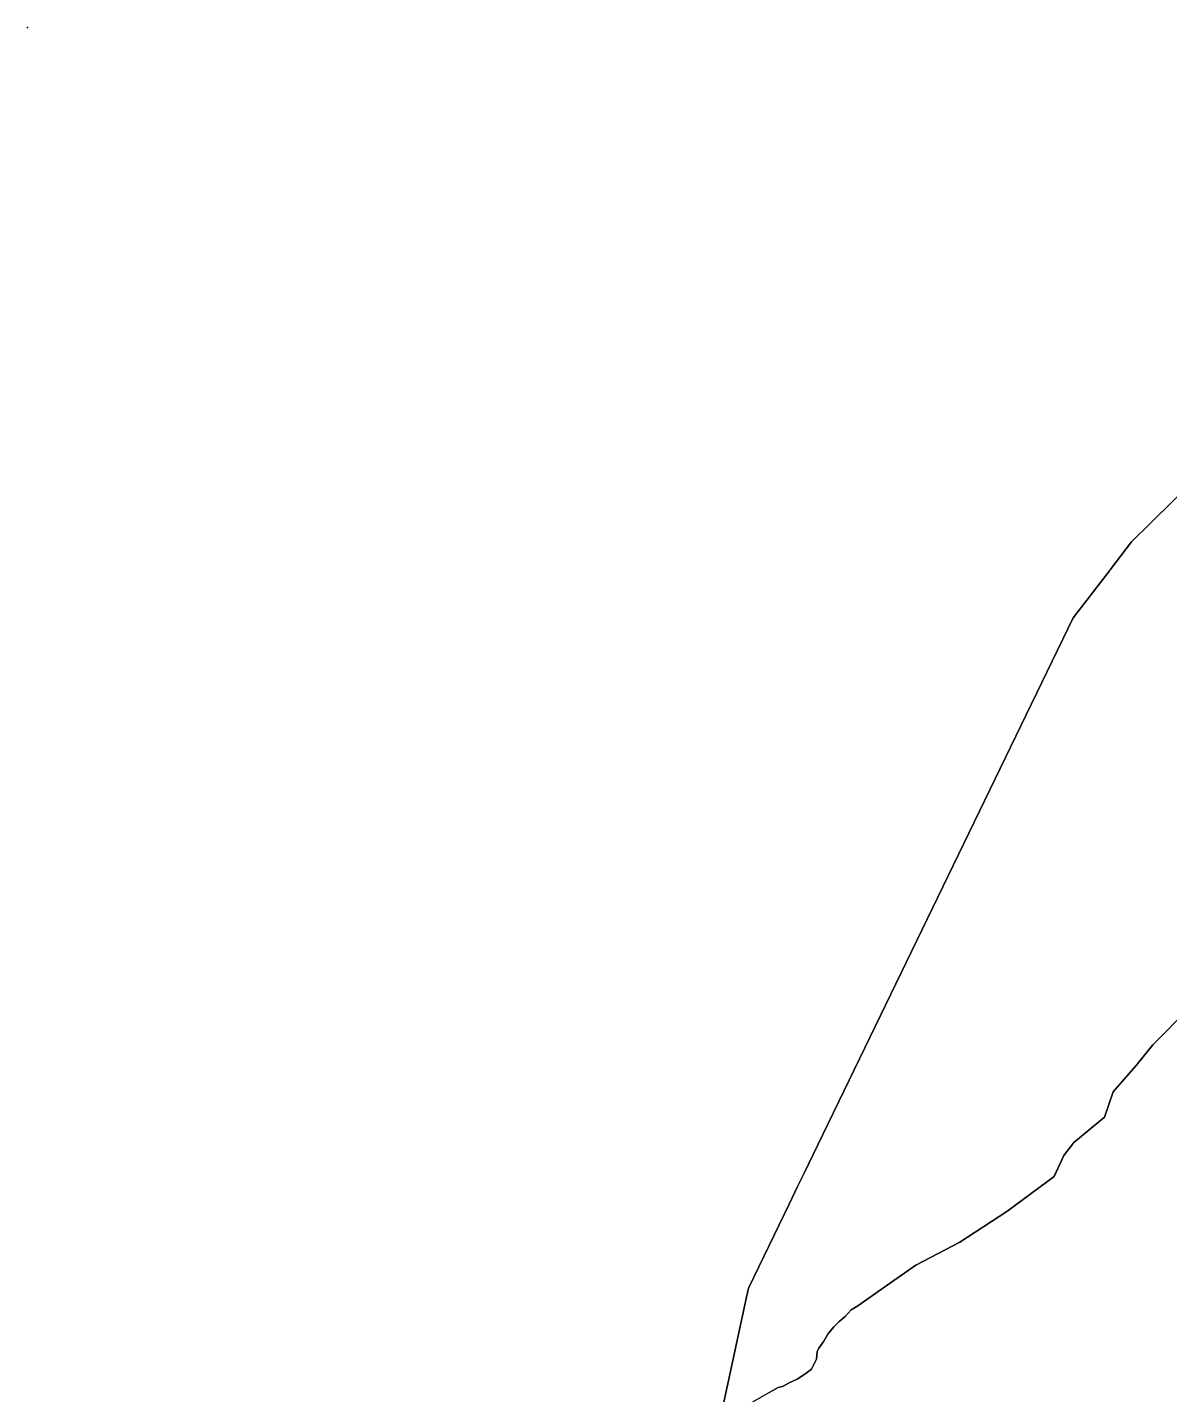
# Model space of a CAD drawing. Header units: inches. Extents: x 11258954 to 11313122, y 3645444 to 3695200.
# Drawn here: x 11286998 to 11288378, y 3663265 to 3664917 of the extents above; entities that cross this region are included whole.
import ezdxf

# ---------------------------------------------------------------- set-up
doc = ezdxf.new("R2010")
doc.units = ezdxf.units.IN
doc.header["$MEASUREMENT"] = 0
for name, color, linetype in [('AnnexationHistory', 183, 'Continuous'), ('PointOfInterest', 52, 'Continuous'), ('ZipCode', 108, 'Continuous')]:
    doc.layers.add(name, color=color, linetype=linetype)

msp = doc.modelspace()

# ---------------------------------------------------------------- linework, layer by layer
at = {"layer": 'AnnexationHistory'}
for points in [[(11288401.7, 3663732.55, 703.4), (11288357.482, 3663687.8635, 0), (11288337.605, 3663662.686, 0), (11288309.777, 3663630.883, 0), (11288299.176, 3663600.405, 0), (11288262.072, 3663569.927, 0), (11288250.146, 3663554.025, 0), (11288238.22, 3663528.8475, 0), (11288181.239, 3663486.4435, 0), (11288124.2585, 3663449.3395, 0), (11288071.253, 3663421.512, 0), (11288040.775, 3663400.3095, 0), (11288001.021, 3663372.482, 0), (11287993.0095, 3663367.557, 0), (11287986, 3663359.5, 0), (11287978, 3663353, 0), (11287972, 3663347, 0), (11287965, 3663338.25, 0), (11287960, 3663330, 0), (11287954, 3663321.5, 0), (11287952, 3663317.25, 0), (11287951, 3663308, 0), (11287947, 3663300, 0), (11287945, 3663296, 0), (11287937, 3663290, 0), (11287928, 3663284, 0), (11287918, 3663279.5, 0), (11287911, 3663275.5, 0), (11287907, 3663274.25, 0), (11287905, 3663273.875, 0), (11287682.75, 3663147.5, 0)], [(11287731.7805, 3663175.3795, 0), (11287894.1615, 3663267.712, 0), (11287905, 3663273.875, 0), (11287907, 3663274.25, 0), (11287911, 3663275.5, 0), (11287918, 3663279.5, 0), (11287928, 3663284, 0), (11287937, 3663290, 0), (11287945, 3663296, 0), (11287947, 3663300, 0), (11287951, 3663308, 0), (11287952, 3663317.25, 0), (11287954, 3663321.5, 0), (11287960, 3663330, 0), (11287965, 3663338.25, 0), (11287972, 3663347, 0), (11287978, 3663353, 0), (11287986, 3663359.5, 0), (11287993.0095, 3663367.557, 0), (11288001.021, 3663372.482, 0), (11288040.775, 3663400.3095, 0), (11288071.253, 3663421.512, 0), (11288124.2585, 3663449.3395, 0), (11288181.239, 3663486.4435, 0), (11288238.22, 3663528.8475, 0), (11288238.3425, 3663529.107, 0), (11288250.146, 3663554.025, 0), (11288262.072, 3663569.927, 0), (11288299.176, 3663600.405, 0), (11288309.777, 3663630.883, 0), (11288337.605, 3663662.686, 0), (11288357.482, 3663687.8635, 0), (11288401.7, 3663732.55, 703.4)]]:
    msp.add_polyline3d(points, dxfattribs=at)
at = {"layer": 'PointOfInterest'}
msp.add_point((11286997.557, 3664917.099), dxfattribs=at)
at = {"layer": 'ZipCode'}
for points in [[(11288527.9915, 3664488.53, 0), (11288331.8905, 3664295.493, 0), (11288305.839, 3664261.5125, 0), (11288305.7215, 3664261.3595, 0), (11288305.669, 3664261.291, 0), (11288305.177, 3664260.649, 0), (11288261.4165, 3664203.5705, 0), (11287952.782, 3663567.0115, 0), (11287936.146, 3663532.7, 0), (11287928.7225, 3663517.389, 0), (11287928.7195, 3663517.3825, 0), (11287918.1105, 3663495.5015, 0), (11287869.2145, 3663394.6535, 0), (11287867.976, 3663388.9115, 0), (11287867.7075, 3663387.666, 0), (11287867.5195, 3663386.7945, 0), (11287867.098, 3663384.841, 0), (11287734.395, 3662769.581, 0)], [(11287734.395, 3662769.581, 0), (11287867.098, 3663384.841, 0), (11287867.5195, 3663386.7945, 0), (11287867.7075, 3663387.666, 0), (11287867.976, 3663388.9115, 0), (11287869.2145, 3663394.6535, 0), (11287918.1105, 3663495.5015, 0), (11287928.7195, 3663517.3825, 0), (11287928.7225, 3663517.389, 0), (11287936.146, 3663532.7, 0), (11287952.782, 3663567.0115, 0), (11288261.4165, 3664203.5705, 0), (11288305.177, 3664260.649, 0), (11288305.669, 3664261.291, 0), (11288305.7215, 3664261.3595, 0), (11288305.839, 3664261.5125, 0), (11288331.8905, 3664295.493, 0), (11288527.9915, 3664488.53, 0)]]:
    msp.add_polyline3d(points, dxfattribs=at)

doc.saveas('drawing.dxf')
